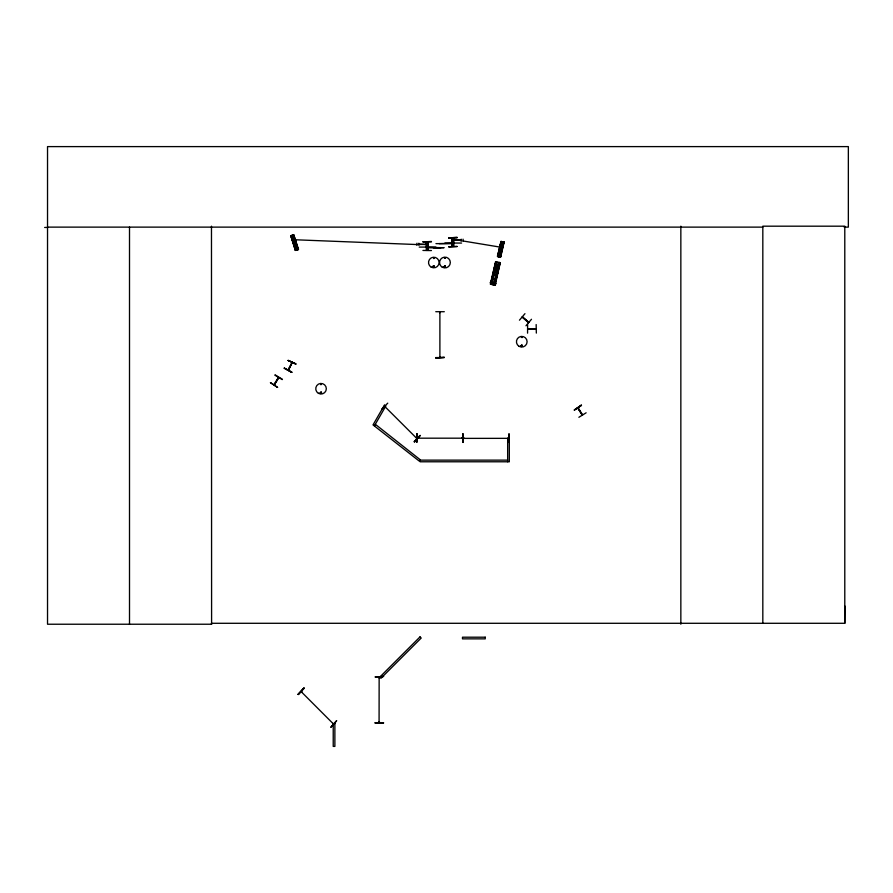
<?xml version="1.0" encoding="UTF-8"?>
<svg xmlns="http://www.w3.org/2000/svg" width="893" height="893" viewBox="0 0 893 893"><rect width="100%" height="100%" fill="white"/><g stroke="black" fill="none" stroke-linecap="round" stroke-linejoin="round"><path stroke-width="1.34" d="M844.175 227.123L848.35 227.123L848.35 146.608L47.53 146.608L47.53 624.229L211.596 624.229L211.485 623.292L844.789 623.292L844.912 606.023M522.327 316.836L528.801 322.395M277.98 378.163L278.426 377.426M417.187 438.351C419.643 438.173 415.011 437.224 416.975 438.608L384.649 406.348L385.441 406.594M416.562 437.793L417.165 438.229M379.123 677.765L379.447 676.939M379.145 677.798L379.145 677.028L379.079 722.582L379.145 721.678M439.836 312.639L439.892 311.735M439.869 312.572L440.227 311.757M320.643 384.068C321.38 386.122 321.469 382.517 320.676 384.515M320.219 392.719C322.362 389.962 321.491 395.711 320.297 392.518M320.487 392.574C321.513 394.661 321.748 391.112 320.598 392.462M433.228 266.516C434.757 264.763 434.065 268.246 433.306 266.639M444.491 257.977L445.35 258.323L444.58 257.876M444.122 266.516C446.266 264.015 445.395 268.972 444.201 266.706M444.368 266.516C445.897 264.585 445.216 268.592 444.446 266.382M520.943 345.714C523.086 343.213 522.215 348.181 521.021 345.915M439.847 311.914L440.238 312.505M522.215 317.238L528.556 322.697M490.882 284.253L496.207 261.761M491.139 284.309L496.095 263.122M497.535 256.458L501.152 241.467L497.68 256.492M491.25 284.331L496.173 263.145M491.429 284.376L496.742 261.883M498.004 256.57L501.375 241.523M491.697 284.443L494.465 272.521L491.797 284.465M495.079 269.876L496.62 263.256M498.194 256.615L501.565 241.568M495.168 269.887L496.731 263.279M498.216 256.615L501.743 241.601M498.439 256.671L501.922 241.646M492.11 284.521L493.371 284.811M498.64 256.704L499.488 256.894M493.126 283.315L493.349 283.494M493.17 283.461L493.103 284.443M499.767 256.961L503.194 241.925M499.89 256.994L503.406 241.981M497.401 268.994L494.298 282.233L498.718 263.714L497.993 266.337M500.069 257.028L503.63 242.036M500.236 257.072L503.797 242.07M494.052 284.967L499.243 262.442M500.448 257.117L503.976 242.115M494.231 285.012L499.165 263.826M504.099 242.137L500.66 257.173L497.468 256.436L500.962 241.423L504.165 242.159M494.331 285.034L499.243 263.837M494.588 285.09L499.834 262.587M500.281 262.687L495.146 285.224L490.335 284.119L495.593 261.616L500.381 262.709M292.1 362.491L288.026 369.892M302.068 692.042L301.164 691.64L333.301 723.832M577.838 408.079L582.281 415.022M274.743 384.28L274.363 384.805M278.649 377.694L274.263 384.916L278.772 377.616M433.083 266.103C433.563 269.563 435.684 264.149 433.06 266.315M521.367 337.063L522.092 337.632L521.467 336.996M521.266 345.424C521.713 347.712 522.863 344.352 521.412 345.357M452.483 241.847L453.22 242.505M274.039 384.537L278.337 377.516M288.16 360.493L295.996 363.92L288.182 360.448M288.327 370.171L292.111 362.469M288.406 370.215L292.279 362.547M416.986 437.894L417.812 437.86M463.121 438.039L464.025 438.396M528.422 329.115L527.83 329.126M270.49 382.606L277.578 387.395M275.144 374.893L282.434 379.335M277.556 387.428L270.434 382.706M527.651 328.736L536.09 328.68L527.83 329.082M535.231 328.691L536.18 328.68M536.068 329.015L527.696 329.16M461.904 437.849L462.686 437.894M417.076 438.184L462.686 438.184M508.82 438.039L507.961 438.418L508.82 438.34M519.458 320.185L524.961 313.666M531.491 319.27L525.977 325.778M381.724 409.184L387.763 403.156M414.118 441.577L420.156 435.55M297.983 694.218L303.977 688.146M298.206 694.43L304.2 688.358M333.435 723.832L332.888 723.419M439.881 356.575L439.892 357.345L439.892 311.824M581.321 405.154L574.333 410.066L581.298 405.121M574.266 409.965L581.522 405.478M578.24 408.67L578.117 407.71M578.876 417.288L586.132 412.8M440.193 357.434L440.182 356.575M379.447 722.627L379.436 721.767M427.501 246.557L426.821 246.468M433.92 258.546L433.797 257.63L433.797 258.512M291.408 237.17L294.121 236.31M291.721 238.163L294.433 237.304M294.913 238.788L292.201 239.648L416.975 244.548M292.614 240.976L295.326 240.117M293.083 242.472L295.795 241.612M295.114 248.868L297.838 248.008M298.418 248.287L294.802 249.426L298.452 248.399M295.382 250.442L298.519 249.426L293.786 234.759L290.727 235.741L295.404 250.431L290.906 235.685M417.165 437.849L417.846 437.883M508.05 437.961L508.642 437.994M301.756 692.198L301.276 691.74M435.773 311.702L444.301 311.713M527.618 324.617L527.562 333.156M536.157 324.561L536.336 333.1M435.773 357.58L444.312 357.524M416.54 442.314L416.964 433.775L416.573 442.314M463.132 433.764L463.087 442.459M508.798 433.92L508.965 442.459M461.826 438.195L462.596 438.184M463.154 438.385L463.958 438.005M383.566 722.727L375.027 722.66M375.027 723.096L383.566 723.04M44.65 227.458L47.53 227.447M47.53 227.123L762.823 227.123M457.127 237.438L448.599 237.873L457.127 237.404M448.599 237.817L457.127 237.761M461.19 240.005L454.079 240.005L461.19 240.485M451.97 240.128L454.079 240.128M451.97 240.362L454.079 240.362M431.464 241.467L422.936 241.903M452.394 241.668L453.343 241.668M422.936 241.791L431.464 241.847M452.394 242.025L453.343 242.025M452.394 242.26L453.343 242.26M452.394 242.617L453.343 242.617M444.881 243.052L461.592 243.052M453.119 243.331L439.133 243.622M453.119 243.622L435.963 243.633M418.873 244.035L425.994 244.515M425.994 244.157L428.104 244.157M418.873 244.515L428.104 244.392M426.731 245.698L427.68 245.698M426.731 246.055L427.68 246.055M426.731 246.289L427.68 246.289M457.127 246.535L448.599 246.881L457.127 246.412M426.731 246.647L427.68 246.647M419.219 247.082L435.929 247.082M427.769 247.316L426.943 247.741M426.943 247.361L440.93 247.651M427.769 247.741L426.943 247.696L444.1 247.662L433.272 247.763M422.936 250.442L431.464 250.565M463.3 438.385L508.731 438.34L508.05 438.385M507.659 460.129L420.134 460.129L420.134 461.781L509.311 461.781L509.311 439.021L507.659 439.021L507.659 461.781M578.195 407.844L582.571 414.865L581.879 414.497M463.087 240.998L502.681 247.54L499.913 246.892M500.817 242.996L503.585 243.644M500.582 244.012L503.351 244.66M500.225 245.542L503.005 246.189M499.555 248.41L502.324 249.058M498.037 254.952L500.806 255.599M501.174 256.135L497.479 255.275L501.14 256.246M495.369 263.971L499.522 264.942M495.012 265.5L499.165 266.46M494.476 267.777L498.64 268.748M493.996 269.809L498.16 270.78M493.472 272.097L497.624 273.057M491.195 281.898L495.347 282.858M490.346 282.378L495.894 283.673M490.313 282.556L495.849 283.84M427.501 245.787L427.591 246.468M288.216 360.392L295.829 364.232M284.264 368.217L291.877 372.068M274.966 375.205L282.266 379.603M522.394 316.892L528.701 322.239M582.191 414.999L577.726 407.9M293.641 234.803L298.307 249.493M293.44 234.87L298.095 249.56M293.317 234.904L297.927 249.616M293.116 234.971L297.804 249.66M292.915 235.038L297.626 249.716M297.369 249.794L296.532 250.062M291.665 235.439L296.342 250.129M296.275 250.152L291.486 235.495L296.119 250.207M291.14 235.607L295.918 250.274M291.085 235.629L295.628 250.364M509.222 433.92L509.278 442.459M462.775 433.775L462.831 442.303M416.942 433.775L416.897 442.303M379.447 677.028L379.447 677.798M844.789 623.292L844.789 226.186L762.823 226.186L762.823 623.292M680.846 226.186L680.846 624.229M463.087 239.179L463.087 241.311M461.19 239.179L461.19 241.311M453.811 237.873L453.778 246.412M453.454 237.873L453.398 246.412M452.394 246.412L452.394 237.873L452.271 246.412M451.914 237.873L451.914 246.412M428.149 241.903L428.149 250.442M427.792 241.903L427.68 250.442M426.731 241.903L426.731 250.442L426.608 241.903M426.251 241.903L426.296 250.442M418.873 243.209L418.873 245.341M416.975 243.209L416.975 245.341M211.474 226.186L211.596 624.229M129.507 227.123L129.507 624.229M293.585 241.155C294.467 243.532 295.393 239.369 293.585 241.155M494.889 271.215C496.173 274.798 497.624 268.57 494.889 271.215M500.504 247.83C501.353 250.219 502.324 246.066 500.504 247.83M495.861 261.682L490.614 284.186L495.894 261.682M500.013 262.62L494.811 285.146L500.091 262.642M284.309 368.117L291.721 372.381L284.309 368.117M384.392 405.188L373.017 424.901L419.107 460.989L420.134 459.683L375.484 424.421L374.457 425.727L385.832 406.014L384.392 405.188M420.067 435.471L414.419 441.879L420.067 435.471M303.944 688.112L298.284 694.52L303.944 688.112M336.594 720.751L330.935 727.159L336.594 720.751M420.023 636.876L379.782 677.106L380.954 678.278L421.195 638.048L420.023 636.876M444.312 357.401L435.773 357.937L444.312 357.401M383.555 676.47L375.027 676.961L383.555 676.436M485.245 637.2L462.485 637.2L462.485 638.863L485.245 638.863L485.245 637.2M334.875 723.631L333.223 723.631L333.223 746.392L334.875 746.392L334.875 723.631M318.399 393.311A5.291 5.291 0 0 0 326.336 388.734A5.291 5.291 0 0 0 318.399 384.146A5.291 5.291 0 0 0 318.399 393.311M519.101 346.35A5.336 5.336 0 0 0 527.104 341.729A5.336 5.336 0 0 0 519.101 337.108A5.336 5.336 0 0 0 519.101 346.35M442.247 267.197A5.403 5.403 0 0 0 450.34 262.52A5.403 5.403 0 0 0 442.247 257.843A5.403 5.403 0 0 0 442.247 267.197M431.152 267.107A5.302 5.302 0 0 0 439.099 262.52A5.302 5.302 0 0 0 431.152 257.932A5.302 5.302 0 0 0 431.152 267.107"/></g></svg>
